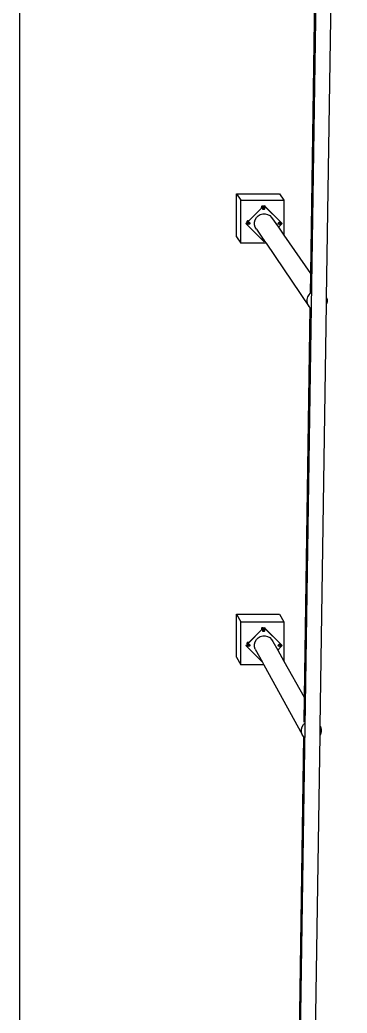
# Model space of a CAD drawing. Extents: x -1616 to 1629, y -1713 to 1708.
# Drawn here: x 456.1 to 607.9, y -1197.2 to -736.2 of the extents above; entities that cross this region are included whole.
import ezdxf

# ---------------------------------------------------------------- set-up
doc = ezdxf.new("R2010")
doc.units = 0
doc.header["$MEASUREMENT"] = 0
doc.layers.get('0').update_dxf_attribs({"linetype": 'CONTINUOUS'})

msp = doc.modelspace()

# ---------------------------------------------------------------- linework, layer by layer
for p, q in [((578.83, -1712.91), (607.93, 240.58)), ((456.09, -1632.4), (456.09, 158.03)), ((598.43, -865.2), (601.41, -667.62)), ((593.63, -668.71), (590.88, -853.83)), ((556.63, -816.96), (576.58, -816.96)), ((556.63, -836.9), (556.63, -816.96)), ((556.63, -816.96), (558.59, -819.83)), ((558.59, -819.83), (578.6, -819.83)), ((558.59, -839.84), (558.59, -819.83)), ((576.58, -816.96), (578.6, -819.83)), ((578.6, -819.83), (578.6, -836.09)), ((562.16, -829.53), (568.34, -823.36)), ((562.18, -829.55), (568.35, -823.38)), ((568.19, -822.89), (568.18, -823)), ((568.18, -823), (568.19, -823.11)), ((568.23, -822.79), (568.19, -822.89)), ((568.23, -823.21), (568.19, -823.11)), ((568.3, -822.7), (568.23, -822.79)), ((568.23, -823.21), (568.34, -823.36)), ((568.39, -822.64), (568.3, -822.7)), ((568.34, -823.36), (568.36, -823.34)), ((568.34, -823.36), (568.35, -823.38)), ((568.35, -823.33), (568.36, -823.34)), ((568.35, -823.38), (568.38, -823.35)), ((568.36, -823.34), (568.65, -823.05)), ((568.36, -823.34), (568.38, -823.35)), ((568.38, -823.35), (568.66, -823.07)), ((568.49, -822.6), (568.39, -822.64)), ((568.59, -822.58), (568.49, -822.6)), ((568.7, -822.6), (568.59, -822.58)), ((568.65, -823.05), (568.93, -822.76)), ((568.65, -823.05), (568.67, -823.06)), ((568.65, -823.05), (568.66, -823.07)), ((568.66, -823.07), (568.67, -823.06)), ((568.66, -823.07), (568.88, -823.23)), ((568.67, -823.06), (568.95, -822.78)), ((568.8, -822.64), (568.7, -822.6)), ((568.73, -823.67), (568.72, -823.78)), ((568.72, -823.78), (568.73, -823.88)), ((568.77, -823.57), (568.73, -823.67)), ((568.74, -823.68), (568.73, -823.79)), ((568.73, -823.79), (568.74, -823.89)), ((568.73, -823.88), (568.77, -823.98)), ((568.78, -823.58), (568.74, -823.68)), ((568.74, -823.79), (568.75, -823.68)), ((568.75, -823.89), (568.74, -823.79)), ((568.74, -823.89), (568.78, -823.99)), ((568.75, -823.68), (568.79, -823.59)), ((568.79, -823.99), (568.75, -823.89)), ((568.84, -823.48), (568.77, -823.57)), ((568.77, -823.83), (568.78, -823.72)), ((568.78, -823.93), (568.77, -823.83)), ((568.77, -823.98), (568.84, -824.07)), ((568.85, -823.49), (568.78, -823.58)), ((568.78, -823.72), (568.82, -823.63)), ((568.82, -824.02), (568.78, -823.93)), ((568.78, -823.99), (568.84, -824.07)), ((568.79, -823.59), (568.86, -823.5)), ((568.82, -824.02), (568.79, -823.99)), ((568.79, -823.99), (568.82, -824.03)), ((568.89, -822.7), (568.8, -822.64)), ((568.82, -823.63), (568.89, -823.54)), ((568.82, -824.03), (568.82, -824.02)), ((568.85, -824.06), (568.82, -824.03)), ((568.92, -823.42), (568.84, -823.48)), ((568.85, -824.06), (568.84, -824.07)), ((568.84, -824.07), (568.84, -824.07)), ((568.84, -824.07), (568.85, -824.08)), ((568.89, -824.11), (568.85, -824.06)), ((568.85, -824.08), (568.88, -824.11)), ((568.86, -823.5), (568.94, -823.44)), ((568.86, -823.5), (568.89, -823.54)), ((568.88, -823.23), (569.13, -823.34)), ((568.93, -822.76), (568.89, -822.7)), ((568.89, -823.54), (568.97, -823.48)), ((568.89, -823.54), (568.89, -823.54)), ((568.97, -824.17), (568.89, -824.11)), ((569.02, -823.37), (568.92, -823.42)), ((568.93, -822.76), (569.39, -822.31)), ((568.95, -822.78), (568.93, -822.76)), ((568.94, -823.44), (569.04, -823.4)), ((568.95, -822.78), (569.4, -822.33)), ((568.97, -823.48), (569.07, -823.44)), ((569.07, -824.21), (568.97, -824.17)), ((569.13, -823.36), (569.02, -823.37)), ((569.04, -823.4), (569.14, -823.38)), ((569.07, -823.44), (569.17, -823.42)), ((569.17, -824.23), (569.07, -824.21)), ((569.13, -823.34), (569.4, -823.37)), ((569.24, -823.37), (569.13, -823.36)), ((569.14, -823.38), (569.25, -823.4)), ((569.17, -823.42), (569.27, -823.44)), ((569.27, -824.21), (569.17, -824.23)), ((569.34, -823.42), (569.24, -823.37)), ((569.25, -823.4), (569.34, -823.44)), ((569.27, -823.44), (569.37, -823.48)), ((569.37, -824.17), (569.27, -824.21)), ((569.43, -823.48), (569.34, -823.42)), ((569.34, -823.44), (569.43, -823.5)), ((569.37, -823.48), (569.45, -823.54)), ((569.45, -824.11), (569.37, -824.17)), ((569.39, -822.31), (570.13, -823.05)), ((569.39, -822.31), (569.4, -822.33)), ((569.4, -822.33), (570.13, -823.05)), ((569.4, -822.33), (569.4, -823.37)), ((569.4, -823.37), (569.67, -823.34)), ((569.49, -823.57), (569.43, -823.48)), ((569.43, -823.5), (569.49, -823.59)), ((569.5, -823.58), (569.44, -823.49)), ((569.45, -823.54), (569.49, -823.59)), ((569.52, -824.03), (569.45, -824.11)), ((569.51, -823.62), (569.49, -823.57)), ((569.49, -823.59), (569.49, -823.59)), ((569.49, -823.59), (569.51, -823.62)), ((569.49, -823.59), (569.51, -823.62)), ((569.54, -823.68), (569.5, -823.58)), ((569.51, -823.62), (569.51, -823.62)), ((569.51, -823.62), (569.52, -823.63)), ((569.52, -823.63), (569.56, -823.72)), ((569.56, -823.93), (569.52, -824.03)), ((569.55, -823.69), (569.54, -823.68)), ((569.56, -823.72), (569.57, -823.83)), ((569.57, -823.83), (569.56, -823.93)), ((569.67, -823.34), (569.93, -823.23)), ((569.93, -823.23), (570.15, -823.07)), ((570.13, -823.05), (570.13, -823.05)), ((570.13, -823.05), (570.15, -823.07)), ((570.13, -823.05), (577.06, -829.98)), ((570.13, -823.05), (570.15, -823.07)), ((570.15, -823.07), (577.06, -829.98)), ((561.46, -829.83), (561.47, -829.72)), ((561.46, -829.83), (561.47, -829.94)), ((561.51, -829.62), (561.47, -829.72)), ((561.58, -829.54), (561.51, -829.62)), ((561.67, -829.47), (561.58, -829.54)), ((561.77, -829.43), (561.67, -829.47)), ((561.72, -829.98), (562.16, -829.53)), ((561.73, -829.99), (562.18, -829.55)), ((561.88, -829.42), (561.77, -829.43)), ((561.98, -829.43), (561.88, -829.42)), ((562.08, -829.47), (561.98, -829.43)), ((562.16, -829.53), (562.08, -829.47)), ((562.17, -829.54), (562.16, -829.53)), ((562.18, -829.55), (562.17, -829.54)), ((564.98, -830.08), (565.27, -828.95)), ((565.27, -828.95), (565.84, -827.94)), ((565.84, -827.94), (566.65, -827.11)), ((566.65, -827.11), (567.65, -826.51)), ((567.65, -826.51), (568.77, -826.2)), ((568.77, -826.2), (569.93, -826.18)), ((569.93, -826.18), (571.06, -826.47)), ((571.06, -826.47), (572.07, -827.04)), ((572.07, -827.04), (572.9, -827.85)), ((572.9, -827.85), (576.09, -832.46)), ((560.98, -830.72), (561.57, -830.12)), ((560.99, -830.73), (560.98, -830.72)), ((560.98, -830.72), (560.99, -830.74)), ((560.99, -830.73), (561.59, -830.14)), ((560.99, -830.74), (560.99, -830.73)), ((561.73, -831.48), (560.99, -830.74)), ((560.99, -830.74), (562, -830.74)), ((561.47, -829.94), (561.51, -830.04)), ((561.51, -830.04), (561.58, -830.12)), ((561.51, -830.04), (561.57, -830.12)), ((561.57, -830.12), (561.59, -830.14)), ((561.57, -830.12), (561.58, -830.12)), ((561.58, -830.12), (561.72, -829.98)), ((561.58, -830.12), (561.58, -830.13)), ((561.58, -830.13), (561.59, -830.14)), ((561.59, -830.14), (561.73, -830)), ((561.59, -830.14), (561.59, -830.14)), ((561.73, -829.99), (561.72, -829.98)), ((561.72, -829.98), (561.73, -830)), ((561.73, -830), (561.73, -829.99)), ((561.9, -830.21), (561.73, -830)), ((561.73, -831.48), (561.9, -831.26)), ((568.66, -838.41), (561.73, -831.48)), ((562, -830.47), (561.9, -830.21)), ((561.9, -831.26), (562, -831.01)), ((561.99, -830.51), (561.98, -830.61)), ((561.98, -830.61), (561.99, -830.72)), ((562.03, -830.4), (561.99, -830.51)), ((561.99, -830.62), (562, -830.51)), ((562, -830.72), (561.99, -830.62)), ((561.99, -830.72), (562, -830.74)), ((562.01, -830.5), (562, -830.47)), ((562.01, -830.5), (562, -830.51)), ((562, -830.72), (562, -830.72)), ((562, -830.72), (562.03, -830.79)), ((562, -830.72), (562.03, -830.79)), ((562, -830.74), (562.01, -830.74)), ((562, -830.74), (562.03, -830.82)), ((562, -831.01), (562.03, -830.79)), ((562.05, -830.41), (562.01, -830.5)), ((562.02, -830.61), (562.01, -830.5)), ((562.01, -830.74), (562.01, -830.74)), ((562.01, -830.74), (562.03, -830.74)), ((562.02, -830.61), (562.03, -830.55)), ((562.02, -830.65), (562.02, -830.61)), ((562.03, -830.76), (562.02, -830.65)), ((562.1, -830.32), (562.03, -830.4)), ((562.03, -830.55), (562.07, -830.45)), ((562.04, -830.77), (562.03, -830.76)), ((562.03, -830.79), (562.04, -830.77)), ((562.03, -830.79), (562.05, -830.82)), ((562.04, -830.81), (562.03, -830.79)), ((562.03, -830.79), (562.03, -830.79)), ((562.03, -830.82), (562.09, -830.9)), ((562.07, -830.84), (562.04, -830.77)), ((562.07, -830.84), (562.04, -830.81)), ((562.04, -830.81), (562.07, -830.85)), ((562.05, -830.41), (562.11, -830.33)), ((562.05, -830.82), (562.11, -830.91)), ((562.07, -830.45), (562.14, -830.37)), ((562.07, -830.85), (562.07, -830.84)), ((562.12, -830.92), (562.07, -830.85)), ((562.09, -830.9), (562.1, -830.91)), ((562.09, -830.9), (562.09, -830.9)), ((562.1, -830.91), (562.13, -830.93)), ((562.2, -830.26), (562.11, -830.32)), ((562.11, -830.33), (562.19, -830.26)), ((562.11, -830.32), (562.11, -830.33)), ((562.11, -830.33), (562.14, -830.36)), ((562.11, -830.91), (562.12, -830.92)), ((562.14, -830.94), (562.12, -830.92)), ((562.14, -830.36), (562.22, -830.31)), ((562.14, -830.37), (562.14, -830.36)), ((562.22, -831), (562.14, -830.94)), ((562.19, -830.26), (562.29, -830.22)), ((562.3, -830.21), (562.2, -830.26)), ((562.22, -830.31), (562.32, -830.27)), ((562.32, -831.04), (562.22, -831)), ((562.29, -830.22), (562.39, -830.21)), ((562.41, -830.2), (562.3, -830.21)), ((562.32, -830.27), (562.42, -830.25)), ((562.42, -831.06), (562.32, -831.04)), ((562.39, -830.21), (562.5, -830.22)), ((562.51, -830.21), (562.41, -830.2)), ((562.42, -830.25), (562.52, -830.27)), ((562.52, -831.04), (562.42, -831.06)), ((562.5, -830.22), (562.59, -830.26)), ((562.61, -830.26), (562.51, -830.21)), ((562.52, -830.27), (562.62, -830.31)), ((562.62, -831), (562.52, -831.04)), ((562.59, -830.26), (562.68, -830.33)), ((562.7, -830.32), (562.61, -830.26)), ((562.62, -830.31), (562.7, -830.37)), ((562.7, -830.94), (562.62, -831)), ((562.68, -830.33), (562.74, -830.41)), ((562.75, -830.4), (562.69, -830.32)), ((562.7, -830.37), (562.75, -830.42)), ((562.77, -830.85), (562.7, -830.94)), ((562.74, -830.41), (562.75, -830.42)), ((562.74, -830.41), (562.77, -830.45)), ((562.79, -830.51), (562.75, -830.4)), ((562.75, -830.42), (562.77, -830.45)), ((562.77, -830.45), (562.81, -830.55)), ((562.81, -830.76), (562.77, -830.85)), ((562.8, -830.52), (562.79, -830.51)), ((562.81, -830.55), (562.82, -830.65)), ((562.82, -830.65), (562.81, -830.76)), ((565, -831.24), (564.98, -830.08)), ((565.31, -832.36), (565, -831.24)), ((565.91, -833.36), (565.31, -832.36)), ((565.91, -833.36), (568.72, -837.5)), ((575.99, -830.52), (575.98, -830.63)), ((575.98, -830.63), (575.99, -830.73)), ((576.04, -830.42), (575.99, -830.52)), ((575.99, -830.63), (576.01, -830.52)), ((576.01, -830.73), (575.99, -830.63)), ((575.99, -830.73), (576.04, -830.83)), ((576.01, -830.52), (576.05, -830.43)), ((576.05, -830.83), (576.01, -830.73)), ((576.02, -830.67), (576.04, -830.56)), ((576.04, -830.77), (576.02, -830.67)), ((576.1, -830.33), (576.04, -830.42)), ((576.04, -830.56), (576.08, -830.47)), ((576.07, -830.86), (576.04, -830.77)), ((576.04, -830.83), (576.09, -830.91)), ((576.05, -830.43), (576.11, -830.34)), ((576.07, -830.86), (576.05, -830.83)), ((576.05, -830.83), (576.08, -830.87)), ((576.08, -830.87), (576.07, -830.86)), ((576.08, -830.47), (576.14, -830.38)), ((576.1, -830.9), (576.08, -830.87)), ((576.18, -830.26), (576.09, -830.32)), ((576.09, -830.32), (576.11, -830.34)), ((576.1, -830.9), (576.09, -830.91)), ((576.09, -830.91), (576.1, -830.92)), ((576.09, -830.91), (576.09, -830.91)), ((576.09, -830.91), (576.1, -830.92)), ((577.07, -831.48), (576.09, -832.46)), ((576.09, -832.46), (578.6, -836.09)), ((576.13, -830.94), (576.1, -830.9)), ((576.1, -830.92), (576.13, -830.94)), ((576.1, -830.92), (576.14, -830.95)), ((576.1, -830.92), (576.1, -830.92)), ((576.11, -830.34), (576.2, -830.28)), ((576.11, -830.34), (576.15, -830.38)), ((576.14, -830.95), (576.13, -830.94)), ((576.14, -830.38), (576.15, -830.38)), ((576.22, -831.02), (576.14, -830.95)), ((576.15, -830.38), (576.22, -830.32)), ((576.28, -830.21), (576.18, -830.26)), ((576.2, -830.28), (576.29, -830.24)), ((576.22, -830.32), (576.32, -830.28)), ((576.32, -831.06), (576.22, -831.02)), ((576.39, -830.2), (576.28, -830.21)), ((576.29, -830.24), (576.4, -830.22)), ((576.32, -830.28), (576.42, -830.27)), ((576.42, -831.07), (576.32, -831.06)), ((576.49, -830.21), (576.39, -830.2)), ((576.4, -830.22), (576.5, -830.24)), ((576.42, -830.27), (576.53, -830.28)), ((576.53, -831.06), (576.42, -831.07)), ((576.59, -830.26), (576.49, -830.21)), ((576.5, -830.24), (576.6, -830.28)), ((576.53, -830.28), (576.63, -830.32)), ((576.63, -831.02), (576.53, -831.06)), ((576.68, -830.32), (576.59, -830.26)), ((576.6, -830.28), (576.68, -830.34)), ((576.63, -830.32), (576.71, -830.38)), ((576.71, -830.95), (576.63, -831.02)), ((576.75, -830.41), (576.68, -830.32)), ((576.68, -830.34), (576.74, -830.43)), ((576.76, -830.42), (576.69, -830.33)), ((576.71, -830.38), (576.75, -830.43)), ((576.77, -830.87), (576.71, -830.95)), ((576.74, -830.43), (576.75, -830.43)), ((576.74, -830.43), (576.77, -830.46)), ((576.77, -830.46), (576.75, -830.41)), ((576.75, -830.43), (576.77, -830.46)), ((576.8, -830.52), (576.76, -830.42)), ((576.77, -830.46), (576.77, -830.46)), ((576.77, -830.46), (576.77, -830.47)), ((576.77, -830.47), (576.8, -830.52)), ((576.78, -830.85), (576.77, -830.87)), ((576.81, -830.77), (576.78, -830.85)), ((576.78, -830.85), (576.8, -831.01)), ((576.91, -830.21), (576.8, -830.47)), ((576.8, -830.47), (576.8, -830.52)), ((576.8, -830.52), (576.81, -830.56)), ((576.8, -830.53), (576.8, -830.52)), ((576.8, -831.01), (576.91, -831.26)), ((576.81, -830.56), (576.83, -830.67)), ((576.83, -830.67), (576.81, -830.77)), ((577.82, -830.74), (576.82, -830.74)), ((577.07, -830), (576.91, -830.21)), ((576.91, -831.26), (577.07, -831.48)), ((577.06, -829.98), (577.8, -830.72)), ((577.06, -829.98), (577.07, -830)), ((577.06, -829.98), (577.06, -829.98)), ((577.06, -829.98), (577.07, -830)), ((577.07, -830), (577.8, -830.72)), ((577.82, -830.74), (577.07, -831.48)), ((577.8, -830.72), (577.8, -830.72)), ((577.8, -830.72), (577.82, -830.74)), ((577.8, -830.72), (577.82, -830.74)), ((556.63, -836.9), (558.59, -839.84)), ((568.88, -838.24), (568.66, -838.41)), ((569.4, -839.15), (568.66, -838.41)), ((568.72, -837.5), (568.72, -837.5)), ((568.72, -837.5), (568.73, -837.61)), ((568.72, -837.5), (568.73, -837.52)), ((568.74, -837.61), (568.73, -837.52)), ((568.73, -837.52), (568.76, -837.56)), ((568.73, -837.61), (568.77, -837.71)), ((568.78, -837.7), (568.74, -837.61)), ((568.77, -837.65), (568.76, -837.56)), ((568.76, -837.56), (568.99, -837.91)), ((568.81, -837.73), (568.77, -837.65)), ((568.77, -837.71), (568.84, -837.8)), ((568.81, -837.73), (568.78, -837.7)), ((568.78, -837.7), (568.81, -837.74)), ((568.81, -837.74), (568.81, -837.73)), ((568.87, -837.82), (568.81, -837.74)), ((568.84, -837.8), (568.87, -837.82)), ((568.88, -837.83), (568.87, -837.82)), ((568.96, -837.89), (568.88, -837.83)), ((569.13, -838.14), (568.88, -838.24)), ((568.99, -837.91), (568.96, -837.89)), ((568.99, -837.91), (569.15, -838.13)), ((569.15, -838.13), (569.13, -838.14)), ((569.15, -838.13), (569.66, -838.89)), ((569.66, -838.89), (569.4, -839.15)), ((569.43, -838.54), (569.43, -839.15)), ((569.66, -838.89), (570.31, -839.84)), ((578.6, -836.09), (590.88, -853.83)), ((570.31, -839.84), (558.59, -839.84)), ((570.31, -839.84), (590.37, -869.39)), ((590.88, -853.83), (590.74, -863.2)), ((589.41, -865.96), (589.71, -864.79)), ((589.42, -867.18), (589.41, -865.96)), ((589.71, -864.79), (590.3, -863.73)), ((590.3, -863.73), (590.77, -863.25)), ((598.39, -868.01), (598.43, -865.2)), ((598.43, -865.2), (598.62, -865.85)), ((598.62, -865.85), (598.63, -867.06)), ((590.65, -869.65), (587.95, -1050.55)), ((589.75, -868.34), (589.42, -867.18)), ((590.37, -869.39), (589.75, -868.34)), ((590.65, -869.65), (590.37, -869.39)), ((590.77, -869.78), (590.65, -869.65)), ((595.44, -1063.92), (598.39, -868.01)), ((598.63, -867.06), (598.39, -868.01)), ((556.63, -1011.96), (576.58, -1011.96)), ((556.63, -1031.9), (556.63, -1011.96)), ((556.63, -1011.96), (558.59, -1015.51)), ((576.58, -1011.96), (578.6, -1015.51)), ((558.59, -1015.51), (578.6, -1015.51)), ((558.59, -1035.52), (558.59, -1015.51)), ((568.19, -1018.57), (568.18, -1018.68)), ((568.18, -1018.68), (568.19, -1018.79)), ((568.23, -1018.47), (568.19, -1018.57)), ((568.19, -1018.79), (568.23, -1018.89)), ((568.23, -1018.47), (568.3, -1018.39)), ((568.39, -1018.32), (568.3, -1018.39)), ((568.49, -1018.28), (568.39, -1018.32)), ((568.59, -1018.26), (568.49, -1018.28)), ((568.7, -1018.28), (568.59, -1018.26)), ((568.65, -1018.91), (568.99, -1018.56)), ((568.67, -1018.93), (569, -1018.6)), ((568.8, -1018.32), (568.7, -1018.28)), ((568.89, -1018.39), (568.8, -1018.32)), ((568.95, -1018.47), (568.89, -1018.39)), ((568.99, -1018.56), (568.95, -1018.47)), ((568.95, -1018.47), (569, -1018.56)), ((569, -1018.57), (568.99, -1018.56)), ((568.99, -1018.56), (569, -1018.56)), ((569, -1018.56), (569.39, -1018.17)), ((569, -1018.56), (569.02, -1018.58)), ((569, -1018.6), (569, -1018.57)), ((569, -1018.6), (569.02, -1018.58)), ((569.02, -1018.58), (569.4, -1018.19)), ((569.39, -1018.17), (570.13, -1018.91)), ((569.39, -1018.17), (569.4, -1018.19)), ((569.4, -1018.19), (570.13, -1018.91)), ((569.4, -1018.19), (569.4, -1019.24)), ((578.6, -1015.51), (578.6, -1033.84)), ((562.24, -1025.32), (568.39, -1019.17)), ((562.25, -1025.34), (568.4, -1019.19)), ((565.84, -1023.81), (566.65, -1022.97)), ((566.65, -1022.97), (567.65, -1022.38)), ((567.65, -1022.38), (568.77, -1022.07)), ((568.23, -1018.89), (568.29, -1018.96)), ((568.23, -1018.89), (568.39, -1019.17)), ((568.37, -1019.03), (568.39, -1019.04)), ((568.39, -1019.17), (568.65, -1018.91)), ((568.39, -1019.04), (568.47, -1019.08)), ((568.39, -1019.17), (568.4, -1019.19)), ((568.4, -1019.19), (568.66, -1018.93)), ((568.65, -1018.91), (568.67, -1018.93)), ((568.65, -1018.91), (568.66, -1018.93)), ((568.66, -1018.93), (568.88, -1019.1)), ((568.66, -1018.93), (568.67, -1018.93)), ((568.73, -1019.54), (568.72, -1019.64)), ((568.72, -1019.64), (568.73, -1019.75)), ((568.77, -1019.44), (568.73, -1019.54)), ((568.74, -1019.55), (568.73, -1019.65)), ((568.73, -1019.65), (568.74, -1019.76)), ((568.73, -1019.75), (568.77, -1019.85)), ((568.78, -1019.45), (568.74, -1019.55)), ((568.74, -1019.65), (568.75, -1019.55)), ((568.75, -1019.76), (568.74, -1019.65)), ((568.74, -1019.76), (568.78, -1019.86)), ((568.75, -1019.55), (568.79, -1019.45)), ((568.79, -1019.85), (568.75, -1019.76)), ((568.84, -1019.35), (568.77, -1019.44)), ((568.77, -1019.7), (568.78, -1019.6)), ((568.78, -1019.81), (568.77, -1019.7)), ((568.77, -1019.85), (568.84, -1019.94)), ((568.77, -1022.07), (569.93, -1022.05)), ((568.85, -1019.36), (568.78, -1019.45)), ((568.78, -1019.6), (568.82, -1019.5)), ((568.81, -1019.87), (568.78, -1019.81)), ((568.78, -1019.86), (568.84, -1019.94)), ((568.79, -1019.45), (568.86, -1019.37)), ((568.81, -1019.87), (568.79, -1019.85)), ((568.79, -1019.85), (568.82, -1019.9)), ((568.82, -1019.9), (568.81, -1019.87)), ((568.82, -1019.5), (568.89, -1019.42)), ((568.84, -1019.93), (568.82, -1019.9)), ((568.92, -1019.28), (568.84, -1019.35)), ((568.89, -1019.99), (568.84, -1019.93)), ((568.84, -1019.93), (568.84, -1019.94)), ((568.84, -1019.94), (568.84, -1019.94)), ((568.84, -1019.94), (568.85, -1019.95)), ((568.85, -1019.95), (568.87, -1019.96)), ((568.86, -1019.37), (568.94, -1019.31)), ((568.86, -1019.37), (568.9, -1019.41)), ((568.88, -1019.1), (569.13, -1019.21)), ((568.89, -1019.42), (568.9, -1019.41)), ((568.97, -1020.05), (568.89, -1019.99)), ((568.9, -1019.41), (568.97, -1019.35)), ((569.02, -1019.24), (568.92, -1019.28)), ((568.94, -1019.31), (569.04, -1019.26)), ((568.97, -1019.35), (569.07, -1019.31)), ((569.07, -1020.09), (568.97, -1020.05)), ((569.13, -1019.23), (569.02, -1019.24)), ((569.04, -1019.26), (569.14, -1019.25)), ((569.07, -1019.31), (569.17, -1019.3)), ((569.17, -1020.11), (569.07, -1020.09)), ((569.13, -1019.21), (569.4, -1019.24)), ((569.24, -1019.24), (569.13, -1019.23)), ((569.14, -1019.25), (569.25, -1019.26)), ((569.17, -1019.3), (569.27, -1019.31)), ((569.27, -1020.09), (569.17, -1020.11)), ((569.34, -1019.28), (569.24, -1019.24)), ((569.25, -1019.26), (569.34, -1019.31)), ((569.27, -1019.31), (569.37, -1019.35)), ((569.37, -1020.05), (569.27, -1020.09)), ((569.43, -1019.35), (569.34, -1019.28)), ((569.34, -1019.31), (569.43, -1019.37)), ((569.37, -1019.35), (569.45, -1019.42)), ((569.45, -1019.99), (569.37, -1020.05)), ((569.4, -1019.24), (569.67, -1019.21)), ((569.49, -1019.44), (569.43, -1019.35)), ((569.43, -1019.37), (569.49, -1019.45)), ((569.5, -1019.45), (569.44, -1019.36)), ((569.45, -1019.42), (569.5, -1019.48)), ((569.52, -1019.9), (569.45, -1019.99)), ((569.53, -1019.54), (569.49, -1019.44)), ((569.49, -1019.45), (569.5, -1019.48)), ((569.49, -1019.45), (569.52, -1019.5)), ((569.54, -1019.55), (569.5, -1019.45)), ((569.5, -1019.48), (569.52, -1019.5)), ((569.52, -1019.5), (569.54, -1019.54)), ((569.56, -1019.81), (569.52, -1019.9)), ((569.54, -1019.54), (569.53, -1019.54)), ((569.54, -1019.54), (569.56, -1019.6)), ((569.55, -1019.57), (569.54, -1019.55)), ((569.56, -1019.6), (569.57, -1019.7)), ((569.57, -1019.7), (569.56, -1019.81)), ((569.67, -1019.21), (569.93, -1019.1)), ((569.93, -1019.1), (570.15, -1018.93)), ((569.93, -1022.05), (571.06, -1022.34)), ((570.13, -1018.91), (570.13, -1018.91)), ((570.13, -1018.91), (570.15, -1018.93)), ((570.13, -1018.91), (577.06, -1025.84)), ((570.13, -1018.91), (570.15, -1018.93)), ((570.15, -1018.93), (577.06, -1025.84)), ((571.06, -1022.34), (572.07, -1022.91)), ((572.07, -1022.91), (572.9, -1023.72)), ((560.98, -1026.58), (561.63, -1025.93)), ((561, -1026.6), (560.98, -1026.58)), ((560.98, -1026.58), (560.99, -1026.6)), ((561.73, -1027.35), (560.99, -1026.6)), ((560.99, -1026.6), (561, -1026.6)), ((560.99, -1026.6), (562, -1026.6)), ((561, -1026.6), (561.64, -1025.95)), ((561.47, -1025.41), (561.46, -1025.51)), ((561.46, -1025.51), (561.47, -1025.57)), ((561.51, -1025.31), (561.47, -1025.41)), ((561.47, -1025.62), (561.47, -1025.57)), ((561.47, -1025.62), (561.51, -1025.72)), ((561.58, -1025.22), (561.51, -1025.31)), ((561.51, -1025.72), (561.56, -1025.78)), ((561.51, -1025.72), (561.63, -1025.93)), ((561.67, -1025.15), (561.58, -1025.22)), ((561.63, -1025.93), (561.72, -1025.84)), ((561.63, -1025.93), (561.64, -1025.95)), ((561.64, -1025.95), (561.73, -1025.86)), ((561.77, -1025.11), (561.67, -1025.15)), ((561.72, -1025.84), (562.24, -1025.32)), ((561.74, -1025.86), (561.72, -1025.84)), ((561.72, -1025.84), (561.73, -1025.86)), ((561.9, -1026.08), (561.73, -1025.86)), ((561.73, -1025.86), (561.74, -1025.86)), ((561.73, -1027.35), (561.9, -1027.13)), ((568.61, -1034.22), (561.73, -1027.35)), ((561.74, -1025.86), (562.25, -1025.34)), ((561.88, -1025.1), (561.77, -1025.11)), ((561.98, -1025.11), (561.88, -1025.1)), ((562, -1026.33), (561.9, -1026.08)), ((561.9, -1027.13), (562, -1026.88)), ((562.08, -1025.15), (561.98, -1025.11)), ((561.99, -1026.37), (561.98, -1026.48)), ((561.98, -1026.48), (561.99, -1026.59)), ((562.03, -1026.27), (561.99, -1026.37)), ((561.99, -1026.48), (562, -1026.38)), ((562, -1026.58), (561.99, -1026.48)), ((561.99, -1026.59), (562, -1026.6)), ((562.01, -1026.37), (562, -1026.33)), ((562.01, -1026.37), (562, -1026.38)), ((562, -1026.58), (562, -1026.59)), ((562, -1026.58), (562.03, -1026.65)), ((562, -1026.59), (562.03, -1026.66)), ((562, -1026.6), (562.01, -1026.6)), ((562, -1026.6), (562.03, -1026.69)), ((562, -1026.88), (562.03, -1026.66)), ((562.05, -1026.28), (562.01, -1026.37)), ((562.02, -1026.48), (562.01, -1026.37)), ((562.01, -1026.6), (562.01, -1026.6)), ((562.01, -1026.6), (562.03, -1026.6)), ((562.02, -1026.48), (562.03, -1026.43)), ((562.02, -1026.53), (562.02, -1026.48)), ((562.03, -1026.63), (562.02, -1026.53)), ((562.1, -1026.19), (562.03, -1026.27)), ((562.03, -1026.43), (562.07, -1026.33)), ((562.04, -1026.64), (562.03, -1026.63)), ((562.03, -1026.65), (562.04, -1026.64)), ((562.04, -1026.68), (562.03, -1026.65)), ((562.03, -1026.66), (562.03, -1026.65)), ((562.03, -1026.66), (562.05, -1026.69)), ((562.03, -1026.69), (562.09, -1026.76)), ((562.06, -1026.7), (562.04, -1026.64)), ((562.06, -1026.7), (562.04, -1026.68)), ((562.04, -1026.68), (562.06, -1026.71)), ((562.05, -1026.28), (562.11, -1026.2)), ((562.05, -1026.69), (562.06, -1026.71)), ((562.07, -1026.72), (562.06, -1026.7)), ((562.06, -1026.71), (562.07, -1026.72)), ((562.06, -1026.71), (562.07, -1026.73)), ((562.07, -1026.33), (562.14, -1026.25)), ((562.07, -1026.73), (562.07, -1026.72)), ((562.14, -1026.81), (562.07, -1026.73)), ((562.17, -1025.22), (562.08, -1025.15)), ((562.09, -1026.76), (562.09, -1026.77)), ((562.09, -1026.77), (562.1, -1026.77)), ((562.1, -1026.77), (562.11, -1026.79)), ((562.2, -1026.12), (562.11, -1026.19)), ((562.11, -1026.2), (562.19, -1026.13)), ((562.11, -1026.19), (562.11, -1026.2)), ((562.11, -1026.2), (562.15, -1026.24)), ((562.14, -1026.25), (562.15, -1026.24)), ((562.22, -1026.88), (562.14, -1026.81)), ((562.15, -1026.24), (562.22, -1026.18)), ((562.24, -1025.31), (562.17, -1025.22)), ((562.19, -1026.13), (562.29, -1026.09)), ((562.3, -1026.08), (562.2, -1026.12)), ((562.22, -1026.18), (562.32, -1026.14)), ((562.32, -1026.92), (562.22, -1026.88)), ((562.24, -1025.31), (562.24, -1025.32)), ((562.24, -1025.32), (562.24, -1025.31)), ((562.24, -1025.32), (562.25, -1025.34)), ((562.25, -1025.34), (562.24, -1025.32)), ((562.24, -1025.32), (562.24, -1025.32)), ((562.25, -1025.34), (562.25, -1025.34)), ((562.29, -1026.09), (562.39, -1026.08)), ((562.41, -1026.07), (562.3, -1026.08)), ((562.32, -1026.14), (562.42, -1026.13)), ((562.42, -1026.93), (562.32, -1026.92)), ((562.39, -1026.08), (562.5, -1026.09)), ((562.51, -1026.08), (562.41, -1026.07)), ((562.42, -1026.13), (562.52, -1026.14)), ((562.52, -1026.92), (562.42, -1026.93)), ((562.5, -1026.09), (562.59, -1026.13)), ((562.61, -1026.12), (562.51, -1026.08)), ((562.52, -1026.14), (562.62, -1026.18)), ((562.62, -1026.88), (562.52, -1026.92)), ((562.59, -1026.13), (562.68, -1026.2)), ((562.7, -1026.19), (562.61, -1026.12)), ((562.62, -1026.18), (562.7, -1026.25)), ((562.7, -1026.81), (562.62, -1026.88)), ((562.68, -1026.2), (562.74, -1026.28)), ((562.75, -1026.27), (562.69, -1026.19)), ((562.7, -1026.25), (562.75, -1026.31)), ((562.77, -1026.73), (562.7, -1026.81)), ((562.74, -1026.28), (562.75, -1026.31)), ((562.74, -1026.28), (562.77, -1026.33)), ((562.79, -1026.37), (562.75, -1026.27)), ((562.75, -1026.31), (562.77, -1026.33)), ((562.77, -1026.33), (562.81, -1026.43)), ((562.81, -1026.63), (562.77, -1026.73)), ((562.8, -1026.4), (562.79, -1026.37)), ((562.81, -1026.43), (562.82, -1026.53)), ((562.82, -1026.53), (562.81, -1026.63)), ((564.98, -1025.95), (565.27, -1024.82)), ((565, -1027.11), (564.98, -1025.95)), ((565.31, -1028.23), (565, -1027.11)), ((565.27, -1024.82), (565.84, -1023.81)), ((572.9, -1023.72), (573.49, -1024.72)), ((573.49, -1024.72), (575.72, -1028.7)), ((577.07, -1027.35), (575.72, -1028.7)), ((575.99, -1026.39), (575.98, -1026.49)), ((575.98, -1026.49), (575.99, -1026.6)), ((576.04, -1026.29), (575.99, -1026.39)), ((575.99, -1026.49), (576.01, -1026.39)), ((576.01, -1026.6), (575.99, -1026.49)), ((575.99, -1026.6), (576.04, -1026.7)), ((576.01, -1026.39), (576.05, -1026.29)), ((576.05, -1026.69), (576.01, -1026.6)), ((576.02, -1026.54), (576.04, -1026.44)), ((576.04, -1026.65), (576.02, -1026.54)), ((576.1, -1026.2), (576.04, -1026.29)), ((576.04, -1026.44), (576.08, -1026.34)), ((576.06, -1026.72), (576.04, -1026.65)), ((576.04, -1026.7), (576.09, -1026.78)), ((576.05, -1026.29), (576.11, -1026.21)), ((576.06, -1026.72), (576.05, -1026.69)), ((576.05, -1026.69), (576.08, -1026.74)), ((576.08, -1026.74), (576.06, -1026.72)), ((576.08, -1026.34), (576.14, -1026.26)), ((576.1, -1026.77), (576.08, -1026.74)), ((576.18, -1026.12), (576.09, -1026.19)), ((576.09, -1026.19), (576.11, -1026.21)), ((576.1, -1026.77), (576.09, -1026.78)), ((576.09, -1026.78), (576.1, -1026.78)), ((576.09, -1026.78), (576.09, -1026.78)), ((576.09, -1026.78), (576.1, -1026.78)), ((576.12, -1026.8), (576.1, -1026.77)), ((576.1, -1026.78), (576.12, -1026.8)), ((576.1, -1026.78), (576.1, -1026.79)), ((576.1, -1026.79), (576.12, -1026.8)), ((576.11, -1026.21), (576.2, -1026.15)), ((576.11, -1026.21), (576.15, -1026.25)), ((576.14, -1026.83), (576.12, -1026.8)), ((576.14, -1026.26), (576.15, -1026.25)), ((576.22, -1026.89), (576.14, -1026.83)), ((576.15, -1026.25), (576.22, -1026.2)), ((576.28, -1026.08), (576.18, -1026.12)), ((576.2, -1026.15), (576.29, -1026.11)), ((576.22, -1026.2), (576.32, -1026.16)), ((576.32, -1026.93), (576.22, -1026.89)), ((576.39, -1026.07), (576.28, -1026.08)), ((576.29, -1026.11), (576.4, -1026.09)), ((576.32, -1026.16), (576.42, -1026.14)), ((576.42, -1026.95), (576.32, -1026.93)), ((576.49, -1026.08), (576.39, -1026.07)), ((576.4, -1026.09), (576.5, -1026.11)), ((576.42, -1026.14), (576.53, -1026.16)), ((576.53, -1026.93), (576.42, -1026.95)), ((576.59, -1026.12), (576.49, -1026.08)), ((576.5, -1026.11), (576.6, -1026.15)), ((576.53, -1026.16), (576.63, -1026.2)), ((576.63, -1026.89), (576.53, -1026.93)), ((576.68, -1026.19), (576.59, -1026.12)), ((576.6, -1026.15), (576.68, -1026.21)), ((576.63, -1026.2), (576.71, -1026.26)), ((576.71, -1026.83), (576.63, -1026.89)), ((576.75, -1026.28), (576.68, -1026.19)), ((576.68, -1026.21), (576.74, -1026.29)), ((576.76, -1026.29), (576.69, -1026.2)), ((576.71, -1026.26), (576.76, -1026.32)), ((576.77, -1026.74), (576.71, -1026.83)), ((576.74, -1026.29), (576.76, -1026.32)), ((576.74, -1026.29), (576.77, -1026.34)), ((576.79, -1026.38), (576.75, -1026.28)), ((576.8, -1026.39), (576.76, -1026.29)), ((576.76, -1026.32), (576.77, -1026.34)), ((576.77, -1026.34), (576.79, -1026.38)), ((576.78, -1026.72), (576.77, -1026.74)), ((576.81, -1026.65), (576.78, -1026.72)), ((576.78, -1026.72), (576.8, -1026.88)), ((576.8, -1026.33), (576.79, -1026.4)), ((576.79, -1026.38), (576.79, -1026.38)), ((576.79, -1026.38), (576.79, -1026.4)), ((576.79, -1026.4), (576.81, -1026.44)), ((576.91, -1026.08), (576.8, -1026.33)), ((576.8, -1026.41), (576.8, -1026.39)), ((576.8, -1026.88), (576.91, -1027.13)), ((576.81, -1026.44), (576.83, -1026.54)), ((576.83, -1026.54), (576.81, -1026.65)), ((577.82, -1026.6), (576.82, -1026.6)), ((577.07, -1025.86), (576.91, -1026.08)), ((576.91, -1027.13), (577.07, -1027.35)), ((577.06, -1025.84), (577.8, -1026.58)), ((577.06, -1025.84), (577.07, -1025.86)), ((577.06, -1025.84), (577.06, -1025.84)), ((577.06, -1025.84), (577.07, -1025.86)), ((577.07, -1025.86), (577.8, -1026.59)), ((577.82, -1026.6), (577.07, -1027.35)), ((577.8, -1026.58), (577.8, -1026.59)), ((577.8, -1026.58), (577.82, -1026.6)), ((577.8, -1026.59), (577.82, -1026.6)), ((556.63, -1031.9), (558.59, -1035.52)), ((565.31, -1028.23), (568.61, -1034.22)), ((575.72, -1028.7), (578.6, -1033.84)), ((569.32, -1035.52), (558.59, -1035.52)), ((568.61, -1034.22), (569.32, -1035.52)), ((569.32, -1035.52), (587.08, -1067.83)), ((578.6, -1033.84), (587.95, -1050.55)), ((587.95, -1050.55), (587.78, -1062.18)), ((586.74, -1065.46), (587.04, -1064.29)), ((587.04, -1064.29), (587.63, -1063.24)), ((587.63, -1063.24), (588.1, -1062.75)), ((595.37, -1068.17), (595.44, -1063.94)), ((595.44, -1063.92), (595.58, -1064.18)), ((595.44, -1063.94), (595.44, -1063.92)), ((595.44, -1063.94), (595.58, -1064.18)), ((595.58, -1064.18), (595.91, -1065.34)), ((587.68, -1068.83), (585.06, -1245.2)), ((586.76, -1066.67), (586.74, -1065.46)), ((587.08, -1067.83), (586.76, -1066.67)), ((587.68, -1068.83), (587.08, -1067.83)), ((587.7, -1068.86), (587.68, -1068.83)), ((588.1, -1069.26), (587.7, -1068.86)), ((592.47, -1261.09), (595.37, -1068.17)), ((595.63, -1067.72), (595.37, -1068.17)), ((595.92, -1066.55), (595.63, -1067.72)), ((595.91, -1065.34), (595.92, -1066.55))]:
    msp.add_line(p, q)

doc.saveas('drawing.dxf')
